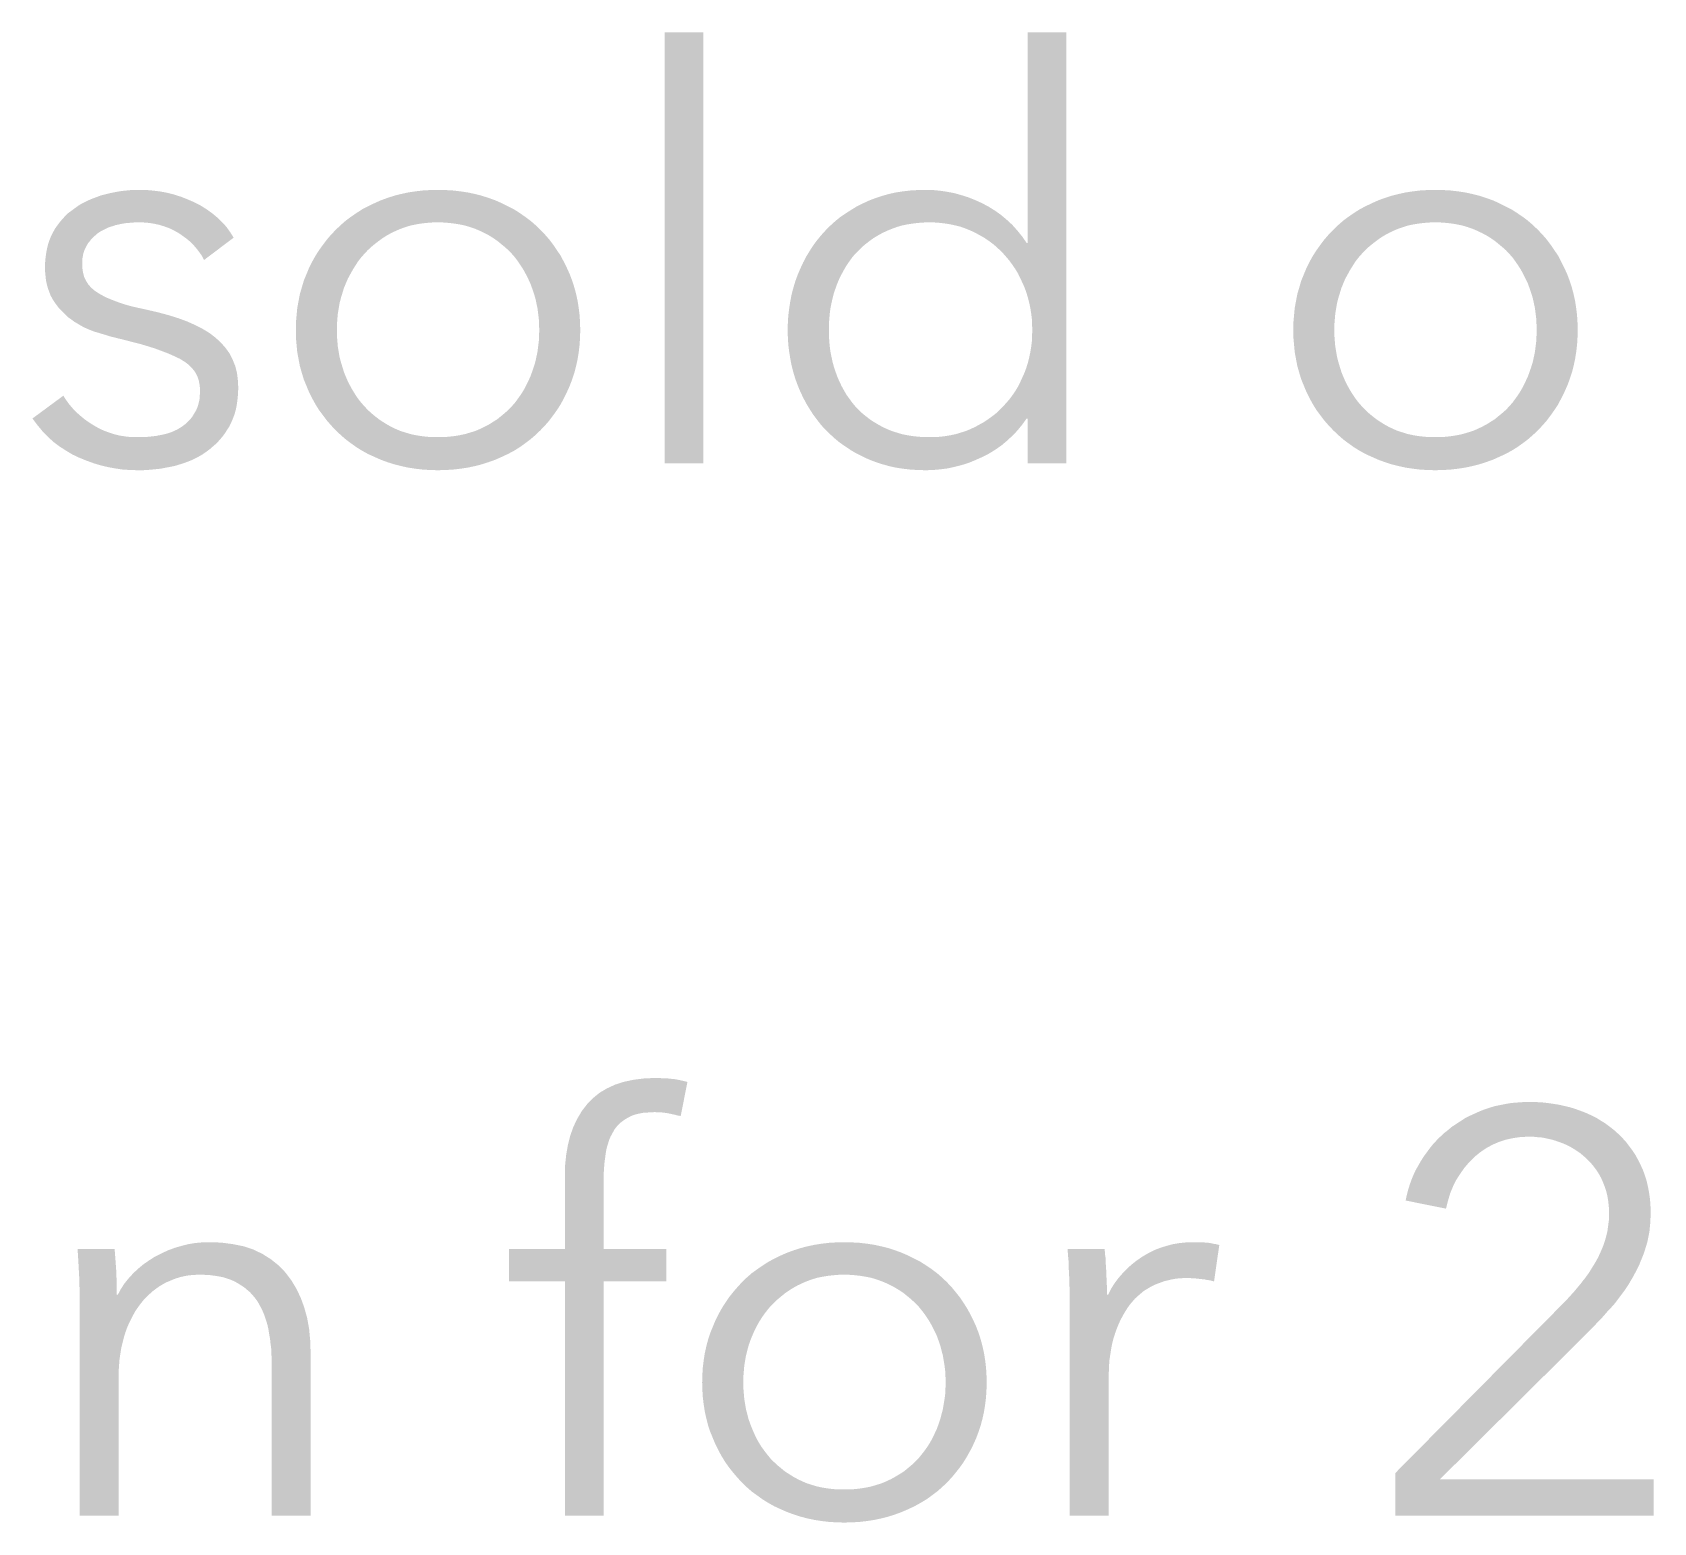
# Model space of a CAD drawing. Header units: millimetres. Extents: x 6 to 297, y 55 to 451.
# Drawn here: x 46.24 to 53.64, y 216.57 to 223.37 of the extents above; entities that cross this region are included whole.
import ezdxf

# ---------------------------------------------------------------- set-up
doc = ezdxf.new("R2010")
doc.units = ezdxf.units.MM
doc.layers.add('RASTER', color=7, linetype='Continuous')

msp = doc.modelspace()

# ---------------------------------------------------------------- hatches: boundary and pattern name
at = {"layer": 'RASTER'}
for points in [[(49.305, 221.4), (49.128, 221.4), (49.128, 223.366), (49.305, 223.366)], [(47.027, 222.328), (47.017, 222.347), (47.005, 222.364), (46.992, 222.381), (46.978, 222.397), (46.963, 222.412), (46.946, 222.426), (46.928, 222.439), (46.909, 222.452), (46.889, 222.463), (46.868, 222.473), (46.846, 222.481), (46.824, 222.488), (46.801, 222.493), (46.777, 222.497), (46.753, 222.499), (46.728, 222.5), (46.716, 222.5), (46.705, 222.499), (46.693, 222.498), (46.681, 222.497), (46.67, 222.496), (46.658, 222.494), (46.646, 222.492), (46.634, 222.489), (46.623, 222.487), (46.612, 222.483), (46.601, 222.48), (46.59, 222.476), (46.58, 222.471), (46.57, 222.466), (46.56, 222.461), (46.551, 222.456), (46.542, 222.45), (46.534, 222.443), (46.526, 222.436), (46.518, 222.429), (46.511, 222.421), (46.505, 222.413), (46.498, 222.405), (46.493, 222.396), (46.488, 222.386), (46.483, 222.377), (46.479, 222.367), (46.476, 222.356), (46.474, 222.345), (46.472, 222.334), (46.471, 222.322), (46.471, 222.31), (46.472, 222.289), (46.475, 222.27), (46.48, 222.251), (46.488, 222.234), (46.498, 222.218), (46.51, 222.204), (46.524, 222.191), (46.541, 222.179), (46.56, 222.168), (46.581, 222.157), (46.605, 222.147), (46.631, 222.137), (46.66, 222.127), (46.691, 222.118), (46.725, 222.11), (46.762, 222.102), (46.814, 222.09), (46.863, 222.077), (46.908, 222.063), (46.949, 222.048), (46.987, 222.031), (47.022, 222.013), (47.053, 221.994), (47.08, 221.973), (47.104, 221.951), (47.125, 221.927), (47.143, 221.902), (47.157, 221.874), (47.169, 221.845), (47.177, 221.814), (47.181, 221.781), (47.183, 221.746), (47.182, 221.72), (47.18, 221.696), (47.177, 221.672), (47.173, 221.65), (47.167, 221.628), (47.16, 221.608), (47.152, 221.589), (47.143, 221.57), (47.132, 221.553), (47.121, 221.536), (47.109, 221.52), (47.096, 221.505), (47.083, 221.491), (47.068, 221.478), (47.053, 221.465), (47.037, 221.453), (47.021, 221.442), (47.004, 221.432), (46.986, 221.423), (46.968, 221.414), (46.95, 221.407), (46.93, 221.4), (46.911, 221.394), (46.891, 221.388), (46.87, 221.384), (46.849, 221.38), (46.829, 221.376), (46.808, 221.374), (46.788, 221.372), (46.767, 221.37), (46.746, 221.369), (46.725, 221.369), (46.691, 221.37), (46.657, 221.372), (46.623, 221.377), (46.59, 221.383), (46.556, 221.391), (46.523, 221.401), (46.49, 221.413), (46.458, 221.426), (46.426, 221.441), (46.396, 221.459), (46.367, 221.478), (46.339, 221.499), (46.313, 221.523), (46.289, 221.548), (46.266, 221.576), (46.244, 221.605), (46.385, 221.709), (46.397, 221.69), (46.411, 221.671), (46.426, 221.653), (46.443, 221.635), (46.461, 221.619), (46.48, 221.603), (46.501, 221.588), (46.523, 221.574), (46.546, 221.561), (46.569, 221.55), (46.593, 221.541), (46.618, 221.533), (46.643, 221.527), (46.669, 221.523), (46.696, 221.52), (46.723, 221.52), (46.737, 221.52), (46.751, 221.52), (46.765, 221.521), (46.779, 221.522), (46.792, 221.524), (46.806, 221.525), (46.819, 221.528), (46.832, 221.53), (46.845, 221.533), (46.857, 221.536), (46.869, 221.54), (46.881, 221.544), (46.892, 221.549), (46.903, 221.554), (46.913, 221.56), (46.923, 221.566), (46.933, 221.573), (46.942, 221.58), (46.95, 221.588), (46.958, 221.596), (46.966, 221.604), (46.973, 221.613), (46.979, 221.623), (46.985, 221.633), (46.991, 221.643), (46.996, 221.654), (47, 221.666), (47.003, 221.678), (47.006, 221.691), (47.007, 221.704), (47.008, 221.718), (47.009, 221.733), (47.007, 221.756), (47.003, 221.778), (46.996, 221.798), (46.986, 221.817), (46.973, 221.834), (46.957, 221.85), (46.938, 221.864), (46.917, 221.877), (46.892, 221.889), (46.865, 221.901), (46.836, 221.912), (46.804, 221.924), (46.769, 221.935), (46.732, 221.946), (46.692, 221.956), (46.65, 221.967), (46.636, 221.97), (46.622, 221.974), (46.608, 221.977), (46.594, 221.981), (46.579, 221.986), (46.564, 221.99), (46.549, 221.995), (46.534, 221.999), (46.519, 222.004), (46.504, 222.01), (46.49, 222.016), (46.475, 222.023), (46.461, 222.031), (46.448, 222.039), (46.434, 222.047), (46.421, 222.057), (46.408, 222.066), (46.396, 222.077), (46.385, 222.088), (46.374, 222.099), (46.363, 222.111), (46.353, 222.124), (46.344, 222.137), (46.335, 222.151), (46.327, 222.166), (46.321, 222.182), (46.315, 222.198), (46.31, 222.216), (46.306, 222.234), (46.304, 222.253), (46.302, 222.273), (46.302, 222.294), (46.302, 222.317), (46.304, 222.339), (46.307, 222.361), (46.311, 222.381), (46.316, 222.401), (46.322, 222.419), (46.329, 222.437), (46.338, 222.454), (46.347, 222.471), (46.358, 222.486), (46.369, 222.501), (46.381, 222.515), (46.393, 222.528), (46.406, 222.541), (46.421, 222.552), (46.436, 222.563), (46.451, 222.574), (46.467, 222.584), (46.484, 222.593), (46.501, 222.601), (46.518, 222.608), (46.537, 222.615), (46.555, 222.622), (46.575, 222.627), (46.594, 222.632), (46.614, 222.636), (46.634, 222.64), (46.654, 222.643), (46.674, 222.645), (46.695, 222.647), (46.715, 222.648), (46.736, 222.648), (46.768, 222.647), (46.799, 222.644), (46.83, 222.64), (46.861, 222.634), (46.892, 222.626), (46.923, 222.616), (46.953, 222.604), (46.983, 222.591), (47.012, 222.576), (47.039, 222.559), (47.064, 222.541), (47.087, 222.522), (47.109, 222.501), (47.129, 222.479), (47.146, 222.455), (47.162, 222.43)], [(49.136, 217.669), (48.85, 217.669), (48.85, 216.6), (48.673, 216.6), (48.673, 217.669), (48.418, 217.669), (48.418, 217.817), (48.673, 217.817), (48.673, 218.15), (48.674, 218.2), (48.679, 218.248), (48.687, 218.293), (48.698, 218.336), (48.712, 218.375), (48.73, 218.412), (48.75, 218.446), (48.774, 218.477), (48.801, 218.505), (48.832, 218.53), (48.866, 218.55), (48.903, 218.567), (48.944, 218.58), (48.988, 218.589), (49.035, 218.595), (49.086, 218.597), (49.095, 218.597), (49.103, 218.597), (49.112, 218.596), (49.121, 218.596), (49.13, 218.595), (49.14, 218.595), (49.149, 218.594), (49.159, 218.593), (49.169, 218.592), (49.178, 218.591), (49.188, 218.589), (49.197, 218.587), (49.206, 218.585), (49.215, 218.583), (49.223, 218.581), (49.232, 218.579), (49.201, 218.423), (49.193, 218.425), (49.186, 218.426), (49.179, 218.428), (49.172, 218.43), (49.165, 218.431), (49.158, 218.433), (49.151, 218.434), (49.143, 218.436), (49.136, 218.437), (49.129, 218.438), (49.121, 218.439), (49.113, 218.44), (49.105, 218.44), (49.096, 218.44), (49.087, 218.441), (49.078, 218.441), (49.061, 218.44), (49.045, 218.439), (49.029, 218.438), (49.014, 218.435), (49, 218.432), (48.987, 218.428), (48.974, 218.423), (48.963, 218.417), (48.952, 218.411), (48.941, 218.404), (48.932, 218.397), (48.922, 218.389), (48.914, 218.381), (48.906, 218.371), (48.899, 218.362), (48.893, 218.351), (48.887, 218.34), (48.881, 218.329), (48.876, 218.317), (48.872, 218.305), (48.868, 218.292), (48.864, 218.279), (48.861, 218.265), (48.859, 218.251), (48.857, 218.237), (48.855, 218.222), (48.853, 218.207), (48.852, 218.192), (48.851, 218.176), (48.85, 218.161), (48.85, 218.145), (48.85, 218.129), (48.85, 217.817), (49.136, 217.817)], [(53.639, 216.6), (52.461, 216.6), (52.461, 216.795), (53.215, 217.557), (53.225, 217.567), (53.236, 217.578), (53.246, 217.589), (53.256, 217.6), (53.266, 217.611), (53.277, 217.623), (53.287, 217.635), (53.297, 217.647), (53.307, 217.659), (53.316, 217.671), (53.326, 217.683), (53.335, 217.696), (53.344, 217.708), (53.352, 217.721), (53.36, 217.734), (53.368, 217.747), (53.376, 217.76), (53.383, 217.773), (53.39, 217.787), (53.396, 217.8), (53.402, 217.814), (53.408, 217.828), (53.413, 217.843), (53.418, 217.857), (53.422, 217.872), (53.426, 217.887), (53.429, 217.902), (53.431, 217.917), (53.433, 217.932), (53.435, 217.947), (53.436, 217.962), (53.436, 217.978), (53.436, 217.998), (53.434, 218.017), (53.432, 218.036), (53.429, 218.055), (53.425, 218.073), (53.42, 218.09), (53.414, 218.107), (53.407, 218.124), (53.4, 218.14), (53.392, 218.155), (53.383, 218.17), (53.373, 218.184), (53.363, 218.197), (53.352, 218.21), (53.34, 218.222), (53.328, 218.234), (53.315, 218.245), (53.302, 218.256), (53.288, 218.265), (53.274, 218.274), (53.259, 218.283), (53.243, 218.291), (53.227, 218.298), (53.211, 218.304), (53.194, 218.31), (53.178, 218.315), (53.16, 218.319), (53.143, 218.323), (53.126, 218.326), (53.108, 218.327), (53.09, 218.329), (53.072, 218.329), (53.036, 218.328), (53.001, 218.323), (52.967, 218.316), (52.936, 218.306), (52.905, 218.293), (52.876, 218.277), (52.848, 218.258), (52.822, 218.237), (52.798, 218.213), (52.776, 218.187), (52.757, 218.16), (52.739, 218.132), (52.724, 218.102), (52.711, 218.07), (52.701, 218.036), (52.692, 218.001), (52.508, 218.038), (52.513, 218.062), (52.519, 218.085), (52.526, 218.108), (52.534, 218.131), (52.543, 218.153), (52.553, 218.175), (52.565, 218.196), (52.577, 218.217), (52.59, 218.238), (52.604, 218.257), (52.618, 218.276), (52.633, 218.295), (52.649, 218.312), (52.666, 218.329), (52.683, 218.345), (52.702, 218.36), (52.72, 218.375), (52.74, 218.388), (52.76, 218.401), (52.78, 218.414), (52.802, 218.425), (52.824, 218.435), (52.846, 218.445), (52.869, 218.454), (52.893, 218.462), (52.917, 218.469), (52.942, 218.474), (52.967, 218.479), (52.992, 218.483), (53.018, 218.485), (53.045, 218.487), (53.072, 218.488), (53.1, 218.487), (53.127, 218.486), (53.154, 218.483), (53.181, 218.479), (53.207, 218.475), (53.233, 218.469), (53.259, 218.463), (53.284, 218.455), (53.309, 218.446), (53.332, 218.437), (53.356, 218.426), (53.378, 218.415), (53.399, 218.402), (53.42, 218.389), (53.44, 218.374), (53.459, 218.359), (53.478, 218.342), (53.495, 218.325), (53.512, 218.307), (53.527, 218.287), (53.542, 218.267), (53.556, 218.246), (53.568, 218.224), (53.58, 218.2), (53.591, 218.176), (53.6, 218.151), (53.608, 218.125), (53.614, 218.098), (53.619, 218.07), (53.623, 218.041), (53.625, 218.011), (53.626, 217.981), (53.625, 217.959), (53.624, 217.937), (53.622, 217.916), (53.62, 217.895), (53.616, 217.875), (53.612, 217.855), (53.607, 217.836), (53.601, 217.817), (53.595, 217.798), (53.588, 217.78), (53.58, 217.761), (53.573, 217.743), (53.564, 217.726), (53.555, 217.708), (53.546, 217.691), (53.536, 217.674), (53.526, 217.657), (53.515, 217.64), (53.504, 217.624), (53.492, 217.608), (53.48, 217.592), (53.468, 217.576), (53.455, 217.56), (53.441, 217.545), (53.427, 217.53), (53.414, 217.515), (53.4, 217.499), (53.385, 217.484), (53.371, 217.469), (53.356, 217.454), (53.342, 217.439), (53.327, 217.424), (52.664, 216.766), (53.639, 216.766)], [(46.619, 217.817), (46.62, 217.804), (46.621, 217.791), (46.622, 217.778), (46.623, 217.765), (46.624, 217.751), (46.625, 217.737), (46.626, 217.722), (46.627, 217.708), (46.627, 217.693), (46.628, 217.679), (46.628, 217.666), (46.629, 217.653), (46.629, 217.641), (46.629, 217.63), (46.629, 217.619), (46.629, 217.609), (46.634, 217.609), (46.648, 217.635), (46.664, 217.66), (46.683, 217.683), (46.703, 217.705), (46.725, 217.726), (46.749, 217.746), (46.775, 217.764), (46.803, 217.782), (46.833, 217.797), (46.863, 217.811), (46.893, 217.822), (46.924, 217.831), (46.955, 217.839), (46.986, 217.844), (47.018, 217.847), (47.05, 217.848), (47.106, 217.846), (47.159, 217.839), (47.208, 217.829), (47.253, 217.814), (47.294, 217.794), (47.332, 217.77), (47.367, 217.742), (47.398, 217.71), (47.425, 217.674), (47.448, 217.636), (47.468, 217.594), (47.484, 217.55), (47.497, 217.503), (47.506, 217.454), (47.511, 217.401), (47.513, 217.346), (47.513, 216.6), (47.336, 216.6), (47.336, 217.273), (47.336, 217.297), (47.335, 217.32), (47.334, 217.343), (47.333, 217.365), (47.33, 217.387), (47.328, 217.407), (47.324, 217.428), (47.321, 217.448), (47.317, 217.467), (47.312, 217.485), (47.306, 217.503), (47.3, 217.52), (47.293, 217.536), (47.285, 217.552), (47.277, 217.567), (47.268, 217.582), (47.258, 217.595), (47.247, 217.608), (47.236, 217.62), (47.223, 217.631), (47.21, 217.642), (47.196, 217.651), (47.182, 217.66), (47.166, 217.669), (47.15, 217.676), (47.132, 217.682), (47.114, 217.688), (47.094, 217.692), (47.074, 217.695), (47.052, 217.698), (47.03, 217.699), (47.006, 217.7), (46.989, 217.699), (46.971, 217.698), (46.954, 217.696), (46.937, 217.693), (46.92, 217.689), (46.903, 217.684), (46.886, 217.678), (46.87, 217.671), (46.853, 217.664), (46.837, 217.655), (46.822, 217.646), (46.807, 217.635), (46.792, 217.624), (46.778, 217.611), (46.765, 217.598), (46.751, 217.584), (46.739, 217.569), (46.727, 217.553), (46.715, 217.536), (46.705, 217.518), (46.695, 217.499), (46.685, 217.479), (46.676, 217.458), (46.668, 217.436), (46.661, 217.413), (46.655, 217.389), (46.649, 217.364), (46.645, 217.338), (46.641, 217.311), (46.639, 217.283), (46.637, 217.254), (46.637, 217.224), (46.637, 216.6), (46.46, 216.6), (46.46, 217.549), (46.46, 217.562), (46.46, 217.575), (46.46, 217.59), (46.46, 217.606), (46.459, 217.622), (46.459, 217.639), (46.458, 217.657), (46.458, 217.676), (46.457, 217.696), (46.456, 217.714), (46.455, 217.733), (46.454, 217.751), (46.453, 217.768), (46.452, 217.785), (46.451, 217.801), (46.45, 217.817)], [(50.976, 217.549), (50.976, 217.562), (50.976, 217.575), (50.976, 217.59), (50.976, 217.606), (50.975, 217.622), (50.975, 217.639), (50.974, 217.657), (50.974, 217.676), (50.973, 217.696), (50.972, 217.714), (50.971, 217.733), (50.971, 217.751), (50.97, 217.768), (50.968, 217.785), (50.967, 217.801), (50.966, 217.817), (51.135, 217.817), (51.136, 217.804), (51.137, 217.791), (51.139, 217.778), (51.14, 217.765), (51.14, 217.751), (51.141, 217.737), (51.142, 217.722), (51.143, 217.708), (51.143, 217.693), (51.144, 217.679), (51.144, 217.666), (51.145, 217.653), (51.145, 217.641), (51.145, 217.63), (51.145, 217.619), (51.145, 217.609), (51.151, 217.609), (51.164, 217.635), (51.18, 217.66), (51.197, 217.683), (51.216, 217.705), (51.236, 217.726), (51.258, 217.746), (51.281, 217.764), (51.307, 217.782), (51.333, 217.797), (51.36, 217.811), (51.388, 217.822), (51.417, 217.831), (51.447, 217.839), (51.477, 217.844), (51.509, 217.847), (51.541, 217.848), (51.549, 217.848), (51.557, 217.848), (51.565, 217.848), (51.573, 217.847), (51.58, 217.847), (51.588, 217.847), (51.595, 217.846), (51.602, 217.845), (51.609, 217.845), (51.615, 217.844), (51.622, 217.843), (51.629, 217.841), (51.636, 217.84), (51.643, 217.839), (51.65, 217.837), (51.658, 217.835), (51.634, 217.669), (51.63, 217.67), (51.625, 217.671), (51.62, 217.673), (51.613, 217.674), (51.607, 217.675), (51.599, 217.676), (51.591, 217.678), (51.582, 217.679), (51.573, 217.68), (51.564, 217.681), (51.555, 217.682), (51.546, 217.683), (51.537, 217.683), (51.528, 217.684), (51.519, 217.684), (51.509, 217.684), (51.492, 217.684), (51.475, 217.683), (51.457, 217.681), (51.441, 217.678), (51.424, 217.674), (51.407, 217.67), (51.391, 217.664), (51.374, 217.658), (51.358, 217.651), (51.343, 217.643), (51.328, 217.634), (51.313, 217.625), (51.3, 217.614), (51.286, 217.602), (51.273, 217.59), (51.261, 217.576), (51.249, 217.562), (51.238, 217.546), (51.228, 217.53), (51.218, 217.513), (51.208, 217.494), (51.199, 217.475), (51.191, 217.455), (51.183, 217.433), (51.176, 217.411), (51.17, 217.388), (51.165, 217.363), (51.161, 217.337), (51.157, 217.311), (51.155, 217.283), (51.154, 217.254), (51.153, 217.224), (51.153, 216.6), (50.976, 216.6), (50.976, 217.549)]]:
    msp.add_hatch(color=7, dxfattribs=at).paths.add_polyline_path(points)
h = msp.add_hatch(color=7, dxfattribs=at)
h.paths.add_polyline_path([(50.779, 221.605), (50.759, 221.577), (50.737, 221.55), (50.714, 221.526), (50.689, 221.503), (50.663, 221.481), (50.635, 221.462), (50.606, 221.444), (50.576, 221.429), (50.545, 221.415), (50.513, 221.402), (50.481, 221.392), (50.449, 221.384), (50.417, 221.377), (50.384, 221.373), (50.352, 221.37), (50.319, 221.369), (50.283, 221.37), (50.249, 221.372), (50.215, 221.376), (50.182, 221.381), (50.151, 221.388), (50.119, 221.397), (50.089, 221.407), (50.06, 221.418), (50.032, 221.431), (50.004, 221.445), (49.978, 221.46), (49.953, 221.477), (49.928, 221.494), (49.905, 221.513), (49.883, 221.533), (49.862, 221.553), (49.842, 221.575), (49.824, 221.598), (49.806, 221.622), (49.79, 221.647), (49.774, 221.673), (49.76, 221.7), (49.747, 221.727), (49.735, 221.756), (49.724, 221.786), (49.715, 221.816), (49.707, 221.847), (49.701, 221.878), (49.696, 221.91), (49.692, 221.942), (49.69, 221.975), (49.689, 222.008), (49.69, 222.042), (49.692, 222.075), (49.696, 222.107), (49.701, 222.139), (49.707, 222.17), (49.715, 222.201), (49.724, 222.231), (49.735, 222.261), (49.747, 222.289), (49.76, 222.317), (49.774, 222.344), (49.79, 222.37), (49.806, 222.395), (49.824, 222.419), (49.842, 222.441), (49.862, 222.463), (49.883, 222.484), (49.905, 222.504), (49.928, 222.523), (49.953, 222.54), (49.978, 222.556), (50.004, 222.572), (50.032, 222.586), (50.06, 222.599), (50.089, 222.61), (50.119, 222.62), (50.151, 222.629), (50.182, 222.636), (50.215, 222.641), (50.249, 222.645), (50.283, 222.647), (50.319, 222.648), (50.352, 222.647), (50.384, 222.644), (50.417, 222.639), (50.449, 222.633), (50.481, 222.624), (50.513, 222.614), (50.545, 222.601), (50.576, 222.587), (50.606, 222.571), (50.635, 222.553), (50.663, 222.533), (50.689, 222.511), (50.714, 222.488), (50.737, 222.462), (50.759, 222.435), (50.779, 222.406), (50.784, 222.406), (50.784, 223.366), (50.961, 223.366), (50.961, 221.4), (50.784, 221.4), (50.784, 221.605)])
h.paths.add_polyline_path([(49.877, 222.008), (49.877, 221.983), (49.879, 221.958), (49.881, 221.934), (49.884, 221.91), (49.889, 221.886), (49.894, 221.863), (49.9, 221.84), (49.908, 221.817), (49.916, 221.795), (49.925, 221.774), (49.935, 221.753), (49.946, 221.733), (49.957, 221.714), (49.97, 221.696), (49.983, 221.678), (49.997, 221.661), (50.013, 221.645), (50.028, 221.63), (50.045, 221.616), (50.063, 221.602), (50.081, 221.59), (50.101, 221.578), (50.121, 221.567), (50.142, 221.557), (50.164, 221.548), (50.186, 221.541), (50.209, 221.534), (50.233, 221.529), (50.258, 221.525), (50.284, 221.522), (50.31, 221.52), (50.337, 221.52), (50.362, 221.52), (50.387, 221.522), (50.411, 221.525), (50.434, 221.529), (50.457, 221.534), (50.48, 221.541), (50.502, 221.548), (50.524, 221.557), (50.545, 221.567), (50.565, 221.578), (50.585, 221.589), (50.604, 221.602), (50.622, 221.615), (50.64, 221.629), (50.656, 221.644), (50.672, 221.66), (50.687, 221.677), (50.702, 221.694), (50.715, 221.712), (50.728, 221.731), (50.74, 221.751), (50.75, 221.771), (50.76, 221.793), (50.77, 221.815), (50.778, 221.837), (50.785, 221.86), (50.791, 221.884), (50.796, 221.908), (50.8, 221.932), (50.803, 221.957), (50.804, 221.983), (50.805, 222.008), (50.804, 222.034), (50.803, 222.06), (50.8, 222.084), (50.796, 222.109), (50.791, 222.133), (50.785, 222.156), (50.778, 222.179), (50.77, 222.202), (50.76, 222.224), (50.75, 222.245), (50.74, 222.266), (50.728, 222.286), (50.715, 222.305), (50.702, 222.323), (50.687, 222.341), (50.672, 222.358), (50.656, 222.374), (50.64, 222.389), (50.622, 222.404), (50.604, 222.417), (50.585, 222.43), (50.565, 222.441), (50.545, 222.452), (50.524, 222.462), (50.502, 222.471), (50.48, 222.479), (50.457, 222.485), (50.434, 222.49), (50.411, 222.494), (50.387, 222.497), (50.362, 222.499), (50.337, 222.5), (50.31, 222.499), (50.284, 222.497), (50.258, 222.494), (50.233, 222.49), (50.209, 222.485), (50.186, 222.478), (50.164, 222.47), (50.142, 222.461), (50.121, 222.451), (50.101, 222.44), (50.081, 222.428), (50.063, 222.415), (50.045, 222.401), (50.028, 222.387), (50.013, 222.372), (49.997, 222.356), (49.983, 222.339), (49.97, 222.321), (49.957, 222.302), (49.946, 222.283), (49.935, 222.263), (49.925, 222.243), (49.916, 222.222), (49.908, 222.2), (49.9, 222.177), (49.894, 222.154), (49.889, 222.131), (49.884, 222.107), (49.881, 222.083), (49.879, 222.058), (49.877, 222.034), (49.877, 222.008)], flags=0)
h = msp.add_hatch(color=7, dxfattribs=at)
h.paths.add_polyline_path([(48.743, 222.008), (48.742, 221.974), (48.74, 221.941), (48.736, 221.908), (48.731, 221.876), (48.724, 221.844), (48.716, 221.813), (48.706, 221.783), (48.695, 221.754), (48.682, 221.725), (48.668, 221.697), (48.654, 221.67), (48.637, 221.644), (48.62, 221.62), (48.602, 221.596), (48.582, 221.573), (48.561, 221.551), (48.539, 221.53), (48.516, 221.51), (48.492, 221.492), (48.467, 221.474), (48.441, 221.458), (48.413, 221.443), (48.385, 221.43), (48.356, 221.417), (48.325, 221.406), (48.294, 221.396), (48.263, 221.388), (48.23, 221.381), (48.197, 221.376), (48.163, 221.372), (48.128, 221.37), (48.093, 221.369), (48.058, 221.37), (48.024, 221.372), (47.991, 221.376), (47.958, 221.381), (47.926, 221.388), (47.894, 221.396), (47.863, 221.406), (47.833, 221.417), (47.804, 221.43), (47.775, 221.443), (47.748, 221.458), (47.722, 221.474), (47.697, 221.492), (47.673, 221.51), (47.65, 221.53), (47.628, 221.551), (47.607, 221.573), (47.587, 221.596), (47.569, 221.62), (47.551, 221.644), (47.535, 221.67), (47.52, 221.697), (47.506, 221.725), (47.494, 221.754), (47.482, 221.783), (47.473, 221.813), (47.464, 221.844), (47.458, 221.876), (47.452, 221.908), (47.449, 221.941), (47.446, 221.974), (47.446, 222.008), (47.446, 222.043), (47.449, 222.076), (47.452, 222.109), (47.458, 222.141), (47.464, 222.173), (47.473, 222.203), (47.482, 222.234), (47.494, 222.263), (47.506, 222.292), (47.52, 222.32), (47.535, 222.347), (47.551, 222.372), (47.569, 222.397), (47.587, 222.421), (47.607, 222.444), (47.628, 222.466), (47.65, 222.487), (47.673, 222.507), (47.697, 222.525), (47.722, 222.542), (47.748, 222.559), (47.775, 222.573), (47.804, 222.587), (47.833, 222.6), (47.863, 222.611), (47.894, 222.621), (47.926, 222.629), (47.958, 222.636), (47.991, 222.641), (48.024, 222.645), (48.058, 222.647), (48.093, 222.648), (48.128, 222.647), (48.163, 222.645), (48.197, 222.641), (48.23, 222.636), (48.263, 222.629), (48.294, 222.621), (48.325, 222.611), (48.356, 222.6), (48.385, 222.587), (48.413, 222.573), (48.441, 222.559), (48.467, 222.542), (48.492, 222.525), (48.516, 222.507), (48.539, 222.487), (48.561, 222.466), (48.582, 222.444), (48.602, 222.421), (48.62, 222.397), (48.637, 222.372), (48.654, 222.347), (48.668, 222.32), (48.682, 222.292), (48.695, 222.263), (48.706, 222.234), (48.716, 222.203), (48.724, 222.173), (48.731, 222.141), (48.736, 222.109), (48.74, 222.076), (48.742, 222.043), (48.743, 222.008)])
h.paths.add_polyline_path([(48.556, 222.008), (48.555, 222.034), (48.554, 222.058), (48.551, 222.083), (48.548, 222.107), (48.543, 222.131), (48.538, 222.154), (48.531, 222.177), (48.523, 222.2), (48.515, 222.222), (48.505, 222.243), (48.495, 222.263), (48.484, 222.283), (48.472, 222.302), (48.459, 222.321), (48.446, 222.339), (48.431, 222.356), (48.416, 222.372), (48.399, 222.387), (48.382, 222.401), (48.365, 222.415), (48.346, 222.428), (48.327, 222.44), (48.306, 222.451), (48.285, 222.461), (48.264, 222.47), (48.241, 222.478), (48.218, 222.485), (48.194, 222.49), (48.17, 222.494), (48.145, 222.497), (48.119, 222.499), (48.093, 222.5), (48.067, 222.499), (48.041, 222.497), (48.016, 222.494), (47.992, 222.49), (47.968, 222.485), (47.946, 222.478), (47.923, 222.47), (47.902, 222.461), (47.881, 222.451), (47.861, 222.44), (47.842, 222.428), (47.824, 222.415), (47.806, 222.401), (47.789, 222.387), (47.773, 222.372), (47.758, 222.356), (47.743, 222.339), (47.729, 222.321), (47.717, 222.302), (47.705, 222.283), (47.694, 222.263), (47.683, 222.243), (47.674, 222.222), (47.665, 222.2), (47.658, 222.177), (47.651, 222.154), (47.645, 222.131), (47.641, 222.107), (47.637, 222.083), (47.635, 222.058), (47.633, 222.034), (47.633, 222.008), (47.633, 221.983), (47.635, 221.958), (47.637, 221.934), (47.641, 221.91), (47.645, 221.886), (47.651, 221.863), (47.658, 221.84), (47.665, 221.817), (47.674, 221.795), (47.683, 221.774), (47.694, 221.753), (47.705, 221.733), (47.717, 221.714), (47.729, 221.696), (47.743, 221.678), (47.758, 221.661), (47.773, 221.645), (47.789, 221.63), (47.806, 221.616), (47.824, 221.602), (47.842, 221.59), (47.861, 221.578), (47.881, 221.567), (47.902, 221.557), (47.923, 221.548), (47.946, 221.541), (47.968, 221.534), (47.992, 221.529), (48.016, 221.525), (48.041, 221.522), (48.067, 221.52), (48.093, 221.52), (48.119, 221.52), (48.145, 221.522), (48.17, 221.525), (48.194, 221.529), (48.218, 221.534), (48.241, 221.541), (48.264, 221.548), (48.285, 221.557), (48.306, 221.567), (48.327, 221.578), (48.346, 221.59), (48.365, 221.602), (48.382, 221.616), (48.399, 221.63), (48.416, 221.645), (48.431, 221.661), (48.446, 221.678), (48.459, 221.696), (48.472, 221.714), (48.484, 221.733), (48.495, 221.753), (48.505, 221.774), (48.515, 221.795), (48.523, 221.817), (48.531, 221.84), (48.538, 221.863), (48.543, 221.886), (48.548, 221.91), (48.551, 221.934), (48.554, 221.958), (48.555, 221.983), (48.556, 222.008)], flags=0)
h = msp.add_hatch(color=7, dxfattribs=at)
h.paths.add_polyline_path([(53.293, 222.008), (53.292, 221.974), (53.29, 221.941), (53.286, 221.908), (53.281, 221.876), (53.274, 221.844), (53.266, 221.813), (53.256, 221.783), (53.245, 221.754), (53.232, 221.725), (53.218, 221.697), (53.204, 221.67), (53.187, 221.644), (53.17, 221.62), (53.152, 221.596), (53.132, 221.573), (53.111, 221.551), (53.089, 221.53), (53.066, 221.51), (53.042, 221.492), (53.017, 221.474), (52.991, 221.458), (52.963, 221.443), (52.935, 221.43), (52.906, 221.417), (52.875, 221.406), (52.844, 221.396), (52.813, 221.388), (52.78, 221.381), (52.747, 221.376), (52.713, 221.372), (52.678, 221.37), (52.643, 221.369), (52.608, 221.37), (52.574, 221.372), (52.541, 221.376), (52.508, 221.381), (52.476, 221.388), (52.444, 221.396), (52.413, 221.406), (52.383, 221.417), (52.354, 221.43), (52.325, 221.443), (52.298, 221.458), (52.272, 221.474), (52.247, 221.492), (52.223, 221.51), (52.2, 221.53), (52.178, 221.551), (52.157, 221.573), (52.137, 221.596), (52.119, 221.62), (52.101, 221.644), (52.085, 221.67), (52.07, 221.697), (52.056, 221.725), (52.044, 221.754), (52.032, 221.783), (52.023, 221.813), (52.014, 221.844), (52.008, 221.876), (52.002, 221.908), (51.999, 221.941), (51.996, 221.974), (51.996, 222.008), (51.996, 222.043), (51.999, 222.076), (52.002, 222.109), (52.008, 222.141), (52.014, 222.173), (52.023, 222.203), (52.032, 222.234), (52.044, 222.263), (52.056, 222.292), (52.07, 222.32), (52.085, 222.347), (52.101, 222.372), (52.119, 222.397), (52.137, 222.421), (52.157, 222.444), (52.178, 222.466), (52.2, 222.487), (52.223, 222.507), (52.247, 222.525), (52.272, 222.542), (52.298, 222.559), (52.325, 222.573), (52.354, 222.587), (52.383, 222.6), (52.413, 222.611), (52.444, 222.621), (52.476, 222.629), (52.508, 222.636), (52.541, 222.641), (52.574, 222.645), (52.608, 222.647), (52.643, 222.648), (52.678, 222.647), (52.713, 222.645), (52.747, 222.641), (52.78, 222.636), (52.813, 222.629), (52.844, 222.621), (52.875, 222.611), (52.906, 222.6), (52.935, 222.587), (52.963, 222.573), (52.991, 222.559), (53.017, 222.542), (53.042, 222.525), (53.066, 222.507), (53.089, 222.487), (53.111, 222.466), (53.132, 222.444), (53.152, 222.421), (53.17, 222.397), (53.187, 222.372), (53.204, 222.347), (53.218, 222.32), (53.232, 222.292), (53.245, 222.263), (53.256, 222.234), (53.266, 222.203), (53.274, 222.173), (53.281, 222.141), (53.286, 222.109), (53.29, 222.076), (53.292, 222.043), (53.293, 222.008)])
h.paths.add_polyline_path([(53.106, 222.008), (53.105, 222.034), (53.104, 222.058), (53.101, 222.083), (53.098, 222.107), (53.093, 222.131), (53.088, 222.154), (53.081, 222.177), (53.073, 222.2), (53.065, 222.222), (53.055, 222.243), (53.045, 222.263), (53.034, 222.283), (53.022, 222.302), (53.009, 222.321), (52.996, 222.339), (52.981, 222.356), (52.966, 222.372), (52.949, 222.387), (52.932, 222.401), (52.915, 222.415), (52.896, 222.428), (52.877, 222.44), (52.856, 222.451), (52.835, 222.461), (52.814, 222.47), (52.791, 222.478), (52.768, 222.485), (52.744, 222.49), (52.72, 222.494), (52.695, 222.497), (52.669, 222.499), (52.643, 222.5), (52.617, 222.499), (52.591, 222.497), (52.566, 222.494), (52.542, 222.49), (52.518, 222.485), (52.496, 222.478), (52.473, 222.47), (52.452, 222.461), (52.431, 222.451), (52.411, 222.44), (52.392, 222.428), (52.374, 222.415), (52.356, 222.401), (52.339, 222.387), (52.323, 222.372), (52.308, 222.356), (52.293, 222.339), (52.279, 222.321), (52.267, 222.302), (52.255, 222.283), (52.244, 222.263), (52.233, 222.243), (52.224, 222.222), (52.215, 222.2), (52.208, 222.177), (52.201, 222.154), (52.195, 222.131), (52.191, 222.107), (52.187, 222.083), (52.185, 222.058), (52.183, 222.034), (52.183, 222.008), (52.183, 221.983), (52.185, 221.958), (52.187, 221.934), (52.191, 221.91), (52.195, 221.886), (52.201, 221.863), (52.208, 221.84), (52.215, 221.817), (52.224, 221.795), (52.233, 221.774), (52.244, 221.753), (52.255, 221.733), (52.267, 221.714), (52.279, 221.696), (52.293, 221.678), (52.308, 221.661), (52.323, 221.645), (52.339, 221.63), (52.356, 221.616), (52.374, 221.602), (52.392, 221.59), (52.411, 221.578), (52.431, 221.567), (52.452, 221.557), (52.473, 221.548), (52.496, 221.541), (52.518, 221.534), (52.542, 221.529), (52.566, 221.525), (52.591, 221.522), (52.617, 221.52), (52.643, 221.52), (52.669, 221.52), (52.695, 221.522), (52.72, 221.525), (52.744, 221.529), (52.768, 221.534), (52.791, 221.541), (52.814, 221.548), (52.835, 221.557), (52.856, 221.567), (52.877, 221.578), (52.896, 221.59), (52.915, 221.602), (52.932, 221.616), (52.949, 221.63), (52.966, 221.645), (52.981, 221.661), (52.996, 221.678), (53.009, 221.696), (53.022, 221.714), (53.034, 221.733), (53.045, 221.753), (53.055, 221.774), (53.065, 221.795), (53.073, 221.817), (53.081, 221.84), (53.088, 221.863), (53.093, 221.886), (53.098, 221.91), (53.101, 221.934), (53.104, 221.958), (53.105, 221.983), (53.106, 222.008)], flags=0)
h = msp.add_hatch(color=7, dxfattribs=at)
h.paths.add_polyline_path([(50.597, 217.208), (50.596, 217.174), (50.594, 217.141), (50.59, 217.108), (50.585, 217.076), (50.578, 217.044), (50.57, 217.013), (50.56, 216.983), (50.549, 216.954), (50.536, 216.925), (50.522, 216.897), (50.507, 216.87), (50.491, 216.844), (50.474, 216.82), (50.455, 216.796), (50.436, 216.773), (50.415, 216.751), (50.393, 216.73), (50.37, 216.71), (50.346, 216.692), (50.321, 216.674), (50.294, 216.658), (50.267, 216.643), (50.239, 216.63), (50.209, 216.617), (50.179, 216.606), (50.148, 216.596), (50.116, 216.588), (50.084, 216.581), (50.051, 216.576), (50.017, 216.572), (49.982, 216.57), (49.947, 216.569), (49.912, 216.57), (49.878, 216.572), (49.844, 216.576), (49.812, 216.581), (49.779, 216.588), (49.748, 216.596), (49.717, 216.606), (49.687, 216.617), (49.657, 216.63), (49.629, 216.643), (49.602, 216.658), (49.576, 216.674), (49.551, 216.692), (49.526, 216.71), (49.503, 216.73), (49.481, 216.751), (49.461, 216.773), (49.441, 216.796), (49.422, 216.82), (49.405, 216.844), (49.389, 216.87), (49.374, 216.897), (49.36, 216.925), (49.348, 216.954), (49.336, 216.983), (49.326, 217.013), (49.318, 217.044), (49.311, 217.076), (49.306, 217.108), (49.302, 217.141), (49.3, 217.174), (49.299, 217.208), (49.3, 217.243), (49.302, 217.276), (49.306, 217.309), (49.311, 217.341), (49.318, 217.373), (49.326, 217.403), (49.336, 217.434), (49.348, 217.463), (49.36, 217.492), (49.374, 217.52), (49.389, 217.547), (49.405, 217.572), (49.422, 217.597), (49.441, 217.621), (49.461, 217.644), (49.481, 217.666), (49.503, 217.687), (49.526, 217.707), (49.551, 217.725), (49.576, 217.742), (49.602, 217.759), (49.629, 217.773), (49.657, 217.787), (49.687, 217.8), (49.717, 217.811), (49.748, 217.821), (49.779, 217.829), (49.812, 217.836), (49.844, 217.841), (49.878, 217.845), (49.912, 217.847), (49.947, 217.848), (49.982, 217.847), (50.017, 217.845), (50.051, 217.841), (50.084, 217.836), (50.116, 217.829), (50.148, 217.821), (50.179, 217.811), (50.209, 217.8), (50.239, 217.787), (50.267, 217.773), (50.294, 217.759), (50.321, 217.742), (50.346, 217.725), (50.37, 217.707), (50.393, 217.687), (50.415, 217.666), (50.436, 217.644), (50.455, 217.621), (50.474, 217.597), (50.491, 217.572), (50.507, 217.547), (50.522, 217.52), (50.536, 217.492), (50.549, 217.463), (50.56, 217.434), (50.57, 217.403), (50.578, 217.373), (50.585, 217.341), (50.59, 217.309), (50.594, 217.276), (50.596, 217.243), (50.597, 217.208)])
h.paths.add_polyline_path([(50.41, 217.208), (50.409, 217.234), (50.408, 217.258), (50.405, 217.283), (50.401, 217.307), (50.397, 217.331), (50.391, 217.354), (50.385, 217.377), (50.377, 217.4), (50.369, 217.422), (50.359, 217.443), (50.349, 217.463), (50.338, 217.483), (50.326, 217.502), (50.313, 217.521), (50.299, 217.539), (50.285, 217.556), (50.269, 217.572), (50.253, 217.587), (50.236, 217.601), (50.219, 217.615), (50.2, 217.628), (50.18, 217.64), (50.16, 217.651), (50.139, 217.661), (50.117, 217.67), (50.095, 217.678), (50.072, 217.685), (50.048, 217.69), (50.024, 217.694), (49.999, 217.697), (49.973, 217.699), (49.947, 217.7), (49.92, 217.699), (49.895, 217.697), (49.87, 217.694), (49.846, 217.69), (49.822, 217.685), (49.799, 217.678), (49.777, 217.67), (49.756, 217.661), (49.735, 217.651), (49.715, 217.64), (49.696, 217.628), (49.677, 217.615), (49.66, 217.601), (49.643, 217.587), (49.627, 217.572), (49.611, 217.556), (49.597, 217.539), (49.583, 217.521), (49.57, 217.502), (49.558, 217.483), (49.547, 217.463), (49.537, 217.443), (49.528, 217.422), (49.519, 217.4), (49.511, 217.377), (49.505, 217.354), (49.499, 217.331), (49.495, 217.307), (49.491, 217.283), (49.489, 217.258), (49.487, 217.234), (49.487, 217.208), (49.487, 217.183), (49.489, 217.158), (49.491, 217.134), (49.495, 217.11), (49.499, 217.086), (49.505, 217.063), (49.511, 217.04), (49.519, 217.017), (49.528, 216.995), (49.537, 216.974), (49.547, 216.953), (49.558, 216.933), (49.57, 216.914), (49.583, 216.896), (49.597, 216.878), (49.611, 216.861), (49.627, 216.845), (49.643, 216.83), (49.66, 216.816), (49.677, 216.802), (49.696, 216.79), (49.715, 216.778), (49.735, 216.767), (49.756, 216.757), (49.777, 216.748), (49.799, 216.741), (49.822, 216.734), (49.846, 216.729), (49.87, 216.725), (49.895, 216.722), (49.92, 216.72), (49.947, 216.72), (49.973, 216.72), (49.999, 216.722), (50.024, 216.725), (50.048, 216.729), (50.072, 216.734), (50.095, 216.741), (50.117, 216.748), (50.139, 216.757), (50.16, 216.767), (50.18, 216.778), (50.2, 216.79), (50.219, 216.802), (50.236, 216.816), (50.253, 216.83), (50.269, 216.845), (50.285, 216.861), (50.299, 216.878), (50.313, 216.896), (50.326, 216.914), (50.338, 216.933), (50.349, 216.953), (50.359, 216.974), (50.369, 216.995), (50.377, 217.017), (50.385, 217.04), (50.391, 217.063), (50.397, 217.086), (50.401, 217.11), (50.405, 217.134), (50.408, 217.158), (50.409, 217.183), (50.41, 217.208)], flags=0)

doc.saveas('drawing.dxf')
